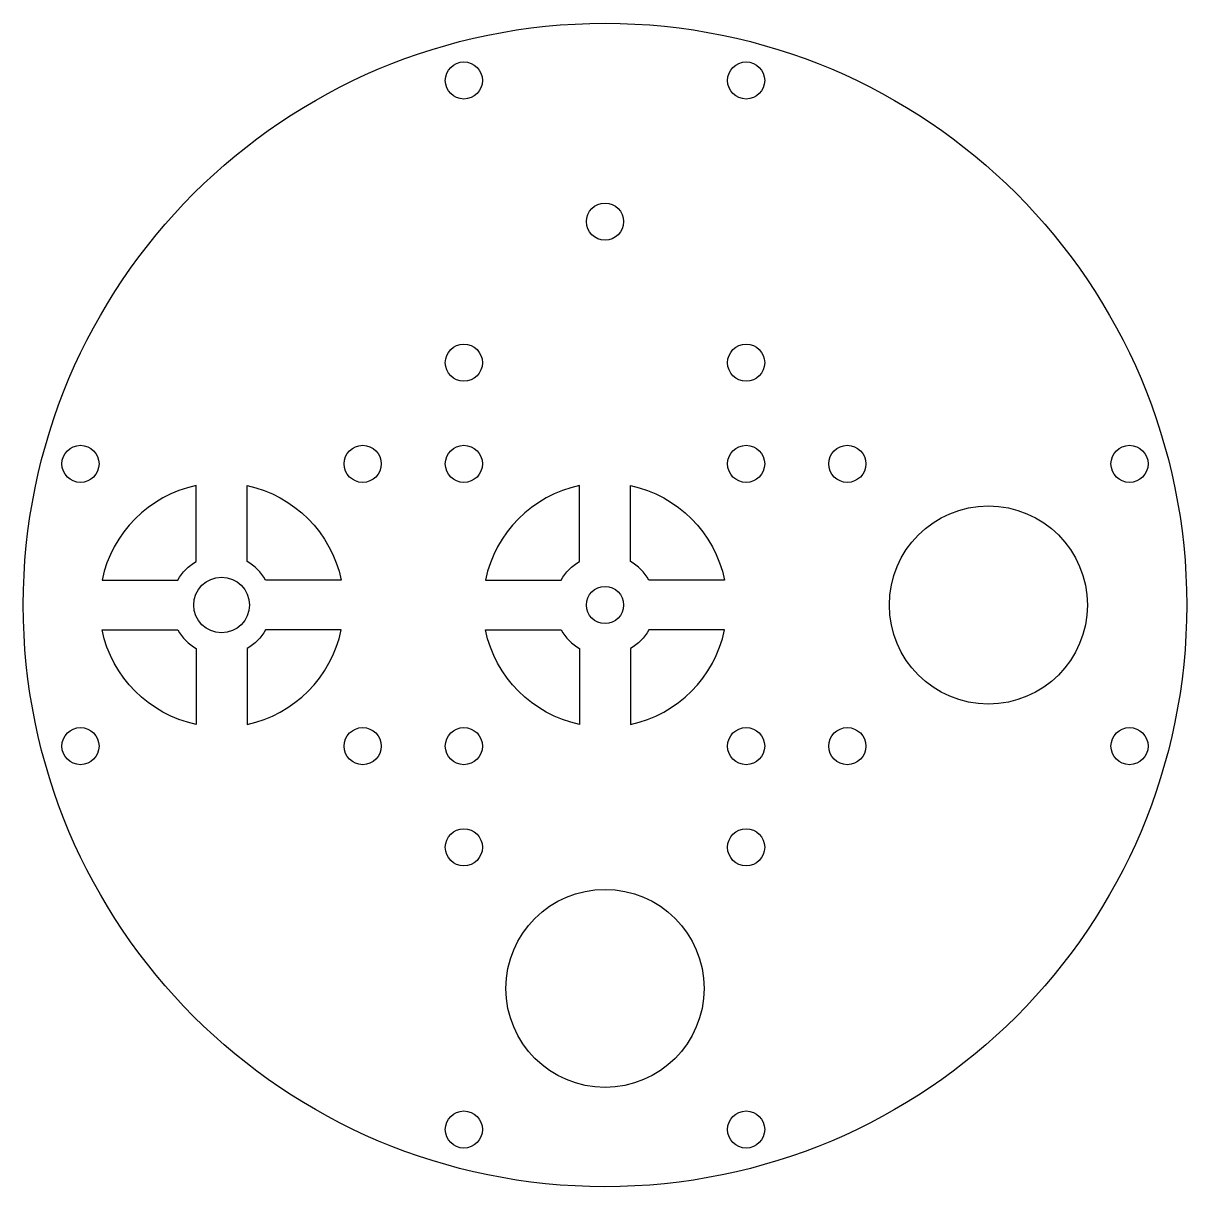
# Model space of a CAD drawing. Header units: millimetres. Extents: x -47 to 47, y -47 to 47.
import ezdxf

# ---------------------------------------------------------------- set-up
doc = ezdxf.new("R2010")
doc.units = ezdxf.units.MM

msp = doc.modelspace()

# ---------------------------------------------------------------- linework, layer by layer
at = {"color": 2}
for points in [[(-33.028, 3.519), (-33.028, 9.654, 0.297141), (-40.636, 2.019), (-34.517, 2.013, -0.132252), (-33.028, 3.519)], [(-28.924, 3.519), (-28.924, 9.654, -0.297141), (-21.315, 2.019), (-27.435, 2.013, 0.132252), (-28.924, 3.519)], [(-2.052, 3.519), (-2.052, 9.654, 0.297141), (-9.661, 2.019), (-3.541, 2.013, -0.132252), (-2.052, 3.519)], [(2.052, 3.519), (2.052, 9.654, -0.297141), (9.661, 2.019), (3.541, 2.013, 0.132252), (2.052, 3.519)], [(-33.028, -3.519), (-33.028, -9.654, -0.297141), (-40.636, -2.019), (-34.517, -2.013, 0.132252), (-33.028, -3.519)], [(-28.924, -3.519), (-28.924, -9.654, 0.297141), (-21.315, -2.019), (-27.435, -2.013, -0.132252), (-28.924, -3.519)], [(-2.052, -3.519), (-2.052, -9.654, -0.297141), (-9.661, -2.019), (-3.541, -2.013, 0.132252), (-2.052, -3.519)], [(2.052, -3.519), (2.052, -9.654, 0.297141), (9.661, -2.019), (3.541, -2.013, -0.132252), (2.052, -3.519)]]:
    msp.add_lwpolyline(points, format="xyb", dxfattribs=at)
for centre, radius in [((0, 0), 47), ((-11.402, 42.378), 1.5), ((11.402, 42.378), 1.5), ((0, 30.976), 1.5), ((-11.402, 19.574), 1.5), ((11.402, 19.574), 1.5), ((-42.378, 11.402), 1.5), ((-19.574, 11.402), 1.5), ((-11.402, 11.402), 1.5), ((11.402, 11.402), 1.5), ((19.574, 11.402), 1.5), ((42.378, 11.402), 1.5), ((30.976, 0), 8), ((-30.976, 0), 2.25), ((0, 0), 1.5), ((-42.378, -11.402), 1.5), ((-19.574, -11.402), 1.5), ((-11.402, -11.402), 1.5), ((11.402, -11.402), 1.5), ((19.574, -11.402), 1.5), ((42.378, -11.402), 1.5), ((-11.402, -19.574), 1.5), ((11.402, -19.574), 1.5), ((0, -30.976), 8), ((-11.402, -42.378), 1.5), ((11.402, -42.378), 1.5)]:
    msp.add_circle(centre, radius, dxfattribs=at)

doc.saveas('drawing.dxf')
